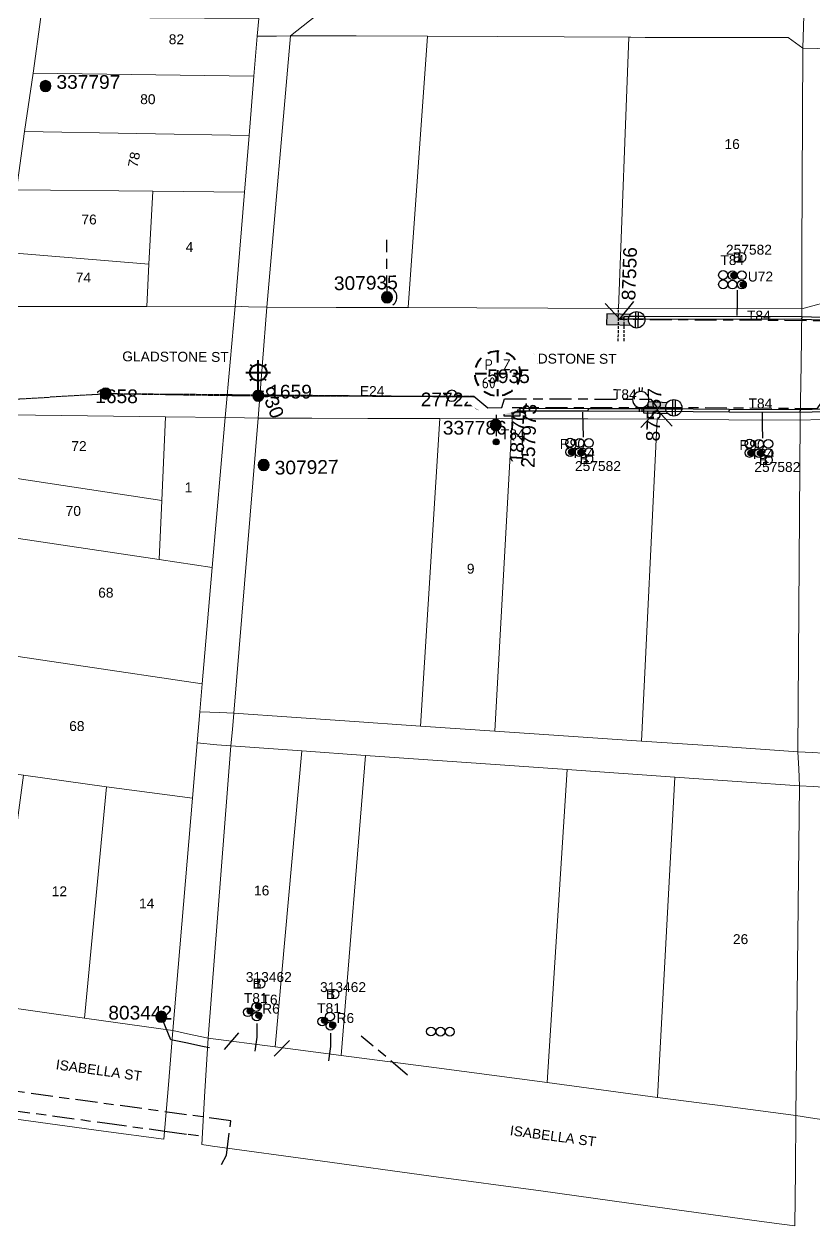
# Model space of a CAD drawing. Header units: metres. Extents: x 315403 to 316343, y 6257875 to 6258324.
# Drawn here: x 315650.6 to 315794.6, y 6257893 to 6258112.1 of the extents above; entities that cross this region are included whole.
import ezdxf
from ezdxf.enums import TextEntityAlignment as Align

# ---------------------------------------------------------------- set-up
doc = ezdxf.new("R2010")
doc.units = ezdxf.units.M
for name, pattern in [('Cable Exist OH', [1, 1, 0]), ('Cable Exist UG', [8.2, 4, -1.2, 1.8, -1.2]), ('Dash', [5, 3, -2]), ('DASHED', [0.75, 0.5, -0.25])]:
    doc.linetypes.add(name, pattern=pattern)
doc.layers.get('0').update_dxf_attribs({"color": 6})
for name, color, linetype, lineweight in [('Cadastre Buildings_SP_EXT', 9, 'Continuous', 5), ('Cadastre Land Parcels_SP_EXT', 9, 'Continuous', 5), ('Cadastre Roads_SP_EXT', 9, 'Continuous', 5)]:
    doc.layers.add(name, color=color, linetype=linetype, lineweight=lineweight)
for name, color, linetype in [('Duct_SP_EXT', 7, 'Continuous'), ('Equip_LV_EXT', 7, 'Continuous'), ('Equip_SL_EXT', 7, 'Continuous'), ('Equip_SP_LV_EXT', 7, 'Continuous'), ('Equip_SP_SL_EXT', 7, 'Continuous'), ('Mains_HV_EXT', 7, 'Continuous'), ('Mains_LV_EXT', 7, 'Continuous'), ('Mains_LV_SL_EXT', 7, 'Continuous'), ('Mains_SL_EXT', 7, 'Continuous'), ('SupportsOH_SP_TR_HV_LV_SL_EXT', 7, 'Continuous'), ('SupportsUG_SP_LV_EXT', 7, 'Continuous'), ('SupportsUG_SP_LV_SL_EXT', 7, 'Continuous'), ('Trench_SP_EXT', 7, 'Continuous')]:
    doc.layers.add(name, color=color, linetype=linetype)
doc.layers.add('UNKNOWN_FEATURES', color=1, linetype='DASHED', plot=False)
doc.styles.add('COLUMN_LABEL', font='arial.ttf')
doc.styles.add('iecARIAL', font='arial.ttf', dxfattribs={"height": 2})
doc.styles.add('IESYMBOL1', font='isocp.shx')
doc.styles.add('POLE_LABEL', font='arial.ttf')
doc.styles.add('SLCP_LABEL', font='arial.ttf', dxfattribs={"height": 3.5})
doc.styles.get("Standard").update_dxf_attribs({"font": 'arial.ttf'})

# ---------------------------------------------------------------- blocks, each defined once
blk = doc.blocks.new('COLUMN_EXT')
blk.add_hatch(color=256).paths.add_polyline_path([(-1.49, 1.48), (-1.49, -1.49), (1.48, -1.49), (1.48, 1.48)])
blk.add_lwpolyline([(-1.49, -1.49), (1.48, -1.49), (1.48, 1.48), (-1.49, 1.48)], close=True)
for tag, height, style, flags, p in [('ASSET_NUM', 2.5, 'COLUMN_LABEL', 8, (2, 2)), ('STRUCTURE_PLANT_NUMBER', 0.2, 'POLE_LABEL', 9, (1.81, 0.03)), ('STREET_CODE', 0.2, 'COLUMN_LABEL', 9, (1.81, -0.2))]:
    blk.add_attdef(tag, text='', height=height, dxfattribs=dict(style=style, flags=flags)).set_placement(p, align=Align.MIDDLE_LEFT)
at = {"flags": 1}
blk.add_attdef('Z', (1.81, -2.35), '', height=0.2, dxfattribs=at)
at = {"flags": 9}
for tag, p in [('COLUMN_TYPE', (1.81, -0.4)), ('OWNED_BY', (1.81, -0.6)), ('STATE', (1.81, -0.8)), ('USAGE', (1.81, -1)), ('STREETNAME', (1.81, -1.6)), ('SUBURB', (1.81, -1.8)), ('LEGEND', (1.81, -1.2)), ('LOCATION', (1.81, -1.4)), ('NOTES', (1.81, -2))]:
    blk.add_attdef(tag, text='', height=0.2, dxfattribs=at).set_placement(p, align=Align.MIDDLE_LEFT)
blk = doc.blocks.new('PILLAR_EXT')
blk.add_hatch(color=256).paths.add_polyline_path([(-2.475, 0.99), (-2.475, -0.99), (2.475, -0.99), (2.475, 0.99)])
blk.add_lwpolyline([(-2.475, -0.99), (2.475, -0.99), (2.475, 0.99), (-2.475, 0.99)], close=True)
at = {"style": 'iecARIAL', "flags": 8}
blk.add_attdef('ASSET_NUM', (1.5, 3.5), '', height=2.5, dxfattribs=at)
for tag, p, flags in [('OWNED_BY', (0, -0.2), 9), ('STATE', (0, -0.4), 9), ('SUPPORT_TYPE', (0, -0.6), 9), ('STREETNAME', (0, -1.8), 9), ('SUBURB', (0, -2), 1), ('USAGE', (0, -0.8), 9), ('LEGEND', (0, -1), 9), ('LOCATION', (0, -1.2), 9), ('NOTES', (0, -1.4), 9), ('PARENT', (0, -1.6), 9)]:
    blk.add_attdef(tag, p, '', height=0.2, dxfattribs=dict(flags=flags))
blk = doc.blocks.new('DUCT_EXT')
blk.add_circle((0, 0.8), 0.8)
at = {"flags": 1}
blk.add_attdef('Z', (0, 0), '', height=0.2, dxfattribs=at)
at = {"flags": 9}
for tag, p in [('DUCT_CODE', (0, 0)), ('XSECT_TYPE', (0, -0.2)), ('STATE', (0, -0.6)), ('FB_REFERENCE', (0, -0.4)), ('NOTES', (0, -0.8))]:
    blk.add_attdef(tag, text='', height=0.2, dxfattribs=at).set_placement(p, align=Align.MIDDLE_LEFT)
blk = doc.blocks.new('LV_OH_LINKS_OPEN_EXT')
for p, q in [((-0.17, 4.97), (-0.17, 5.46)), ((0.17, 4.97), (0.17, 5.46)), ((-0.17, 3), (-0.17, 2.5)), ((0.17, 3), (0.17, 2.5))]:
    blk.add_line(p, q)
blk.add_lwpolyline([(0, 2.99, 1), (0, 4.98, 1)], format="xyb", close=True)
at = {"flags": 9}
for tag, p in [('ACTUAL_STATUS', (0, 0)), ('CONSTRUCTED_VOLTAGE', (0, -0.2)), ('OPERATING_VOLTAGE', (0, -0.6)), ('ORIENTATION', (0, -0.8)), ('OWNED_BY', (0, -1)), ('STATE', (0, -1.2)), ('SWITCH_TYPE', (0, -1.4)), ('NO_PHASES', (0, -0.4)), ('USAGE', (0, -1.6)), ('LEGEND', (0, -1.8)), ('NOTES', (0, -2))]:
    blk.add_attdef(tag, text='', height=0.2, dxfattribs=at).set_placement(p, align=Align.MIDDLE_LEFT)
at = {"flags": 1}
blk.add_attdef('Z', (0, 0), '', height=0.2, dxfattribs=at)
blk = doc.blocks.new('SL_LANTERN_EXT')
at = {"lineweight": 40}
for p, q in [((-1.46, 5.68), (-1.06, 5.28)), ((0, 1.97), (0, 6.47)), ((1.46, 5.68), (1.06, 5.28)), ((-2.25, 4.22), (2.25, 4.22)), ((-1.46, 2.76), (-1.06, 3.16)), ((0, 0), (0, 2.72)), ((1.46, 2.76), (1.06, 3.16))]:
    blk.add_line(p, q, dxfattribs=at)
blk.add_circle((0, 4.22), 1.5, dxfattribs=at)
at = {"style": 'iecARIAL', "flags": 8}
blk.add_attdef('ASSET_NUM', (1.5, 1.5), '', height=2.5, dxfattribs=at)
for tag, p, height, flags in [('OPERATING_VOLTAGE', (0.98, -1.65), 0.2, 9), ('ORIENTATION', (0.98, -1.85), 0.2, 9), ('OWNED_BY', (0.98, -2.05), 0.2, 9), ('STATE', (0.98, -2.25), 0.2, 9), ('CONSTRUCTED_VOLTAGE', (0.98, -0.65), 0.2, 9), ('CONTROL_TYPE', (0.98, -0.85), 0.2, 9), ('LANTERN_PURPOSE', (0.98, -1.05), 0.2, 9), ('LANTERN_TYPE', (0.98, -1.25), 0.2, 9), ('NO_PHASES', (0.98, -1.45), 0.2, 9), ('LNUMBER', (2.18, -3.25), 2.5, 8), ('USAGE', (0.98, -2.45), 0.2, 9), ('CEXIST', (0.98, -2.65), 0.2, 9), ('CNEW', (0.98, -2.85), 0.2, 9), ('CNUMBER', (0.98, -3.05), 0.2, 9), ('CREMOVE', (0.98, -3.25), 0.2, 9), ('CREPLACE', (0.98, -3.45), 0.2, 9), ('LKINGHEIGHT', (0.98, -3.65), 0.2, 9), ('LBRACKET', (0.98, -3.85), 0.2, 9), ('LBRACKETVOCAB', (0.98, -4.05), 0.2, 9), ('LCATEGORY', (0.98, -4.25), 0.2, 9), ('LCHARGE1', (0.98, -4.45), 0.2, 9), ('LCHARGE1PERCENT', (0.98, -4.65), 0.2, 9), ('LCHARGE2', (0.98, -4.85), 0.2, 9), ('LCHARGE2PERCENT', (0.98, -5.05), 0.2, 9), ('LCHARGE3', (0.98, -5.25), 0.2, 9), ('LCHARGE3PERCENT', (0.98, -5.45), 0.2, 9), ('LEXIST', (0.98, -5.65), 0.2, 9), ('LLAMP', (0.98, -5.85), 0.2, 9), ('LLAMPVOCAB', (0.98, -6.05), 0.2, 9), ('LMAST', (0.98, -6.25), 0.2, 9), ('LMASTVOCAB', (0.98, -6.45), 0.2, 9), ('LNEW', (0.98, -6.65), 0.2, 9), ('LANTNUMBER', (0.98, -6.85), 0.2, 9), ('LOUTREACH', (0.98, -7.25), 0.2, 9), ('LOUTREACHVOCAB', (0.98, -7.45), 0.2, 9), ('LRATECODE', (0.98, -7.65), 0.2, 9), ('LREMOVE', (0.98, -7.85), 0.2, 9), ('LREPLACE', (0.98, -8.05), 0.2, 9), ('LTYPE', (0.98, -8.25), 0.2, 9), ('LTYPEVOCAB', (0.98, -8.45), 0.2, 9), ('LEGEND', (0.98, -8.65), 0.2, 9), ('LOCATION', (0.98, -8.85), 0.2, 9), ('STREETNAME', (0.98, -9.25), 0.2, 9), ('SUBURB', (0.98, -9.45), 0.2, 1), ('NOTES', (0.98, -9.05), 0.2, 9)]:
    blk.add_attdef(tag, p, '', height=height, dxfattribs=dict(flags=flags))
blk = doc.blocks.new('POLE_EXT')
blk.add_hatch(color=256).paths.add_polyline_path([(-1, 0, 1), (1, 0, 1)])
blk.add_lwpolyline([(-1, 0, 1), (1, 0, 1)], format="xyb", close=True)
for tag, height, flags, p in [('pNumber', 2.5, 8, (-17.84, 2.07)), ('OWNED_BY', 0.2, 9, (1.35, -0.4)), ('SPECIAL_USE', 0.2, 9, (1.35, -0.8)), ('STATE', 0.2, 9, (1.35, -1)), ('cLV', 0.2, 9, (1.35, -1.4)), ('hDepth', 0.2, 9, (1.35, -1.6)), ('hDia', 0.2, 9, (1.35, -1.8)), ('cHV', 0.2, 9, (1.35, -2)), ('PARENT', 0.2, 9, (1.35, -0.6)), ('USAGE', 0.2, 9, (1.35, -1.2)), ('LBRACKET', 0.2, 9, (1.35, -2.2)), ('cLinedev', 0.2, 9, (1.35, -3.4)), ('pExisting', 0.2, 9, (1.35, -3.8)), ('pFooting', 0.2, 9, (1.35, -4.4)), ('LExisting', 0.2, 9, (1.35, -2.4)), ('LANTNUMBER', 0.2, 9, (1.35, -2.6)), ('LOther', 0.2, 9, (1.35, -2.8)), ('LRemove', 0.2, 9, (1.35, -3)), ('LEGEND', 0.2, 9, (1.35, -3.2)), ('LOCATION', 0.2, 9, (1.35, -3.6)), ('PFNUMBER', 0.2, 9, (1.35, -4)), ('NEWPFNUMBER', 0.2, 9, (1.35, -4.2)), ('pNew', 0.2, 9, (1.35, -4.6)), ('pRelocate', 0.2, 9, (1.35, -5)), ('pRemove', 0.2, 9, (1.35, -5.2)), ('pReplace', 0.2, 9, (1.35, -5.4)), ('pStay', 0.2, 9, (1.35, -5.6)), ('pType', 0.2, 9, (1.35, -5.8)), ('cspan', 0.2, 9, (1.35, -6)), ('STREETNAME', 0.2, 9, (1.35, -6.2)), ('SUBURB', 0.2, 9, (1.35, -6.4)), ('NOTES', 0.2, 9, (1.35, -6.6)), ('OPERATED_BY', 0.2, 9, (1.36, -7.01)), ('MAINTAINED_BY', 0.2, 9, (1.36, -6.81))]:
    blk.add_attdef(tag, text='', height=height, dxfattribs=dict(flags=flags)).set_placement(p, align=Align.MIDDLE_LEFT)
at = {"style": 'POLE_LABEL'}
for tag, height, flags, p in [('ASSET_NUM', 2.5, 8, (2, 2)), ('STRUCTURE_PLANT_NUMBER', 0.2, 9, (1.35, 0.03)), ('STREET_CODE', 0.2, 9, (1.35, -0.2))]:
    blk.add_attdef(tag, text='', height=height, dxfattribs=dict(at, flags=flags)).set_placement(p, align=Align.MIDDLE_LEFT)
at = {"flags": 1}
blk.add_attdef('Z', (1.35, -7.33), '', height=0.2, dxfattribs=at)
blk = doc.blocks.new('LV_UG_LINKS_OPEN_EXT')
for p, q in [((-0.25, 1.47), (-0.25, 2.22)), ((0.25, 1.47), (0.25, 2.22)), ((-0.25, -1.47), (-0.25, -2.22)), ((0.25, -1.47), (0.25, -2.22))]:
    blk.add_line(p, q)
at = {"flags": 9}
for tag, p in [('ACTUAL_STATUS', (0, 0)), ('CONSTRUCTED_VOLTAGE', (0, -0.2)), ('OPERATING_VOLTAGE', (0, -0.6)), ('ORIENTATION', (0, -0.8)), ('STATE', (0, -1)), ('SWITCH_TYPE', (0, -1.2)), ('NO_PHASES', (0, -0.4)), ('USAGE', (0, -1.4)), ('NOTES', (0, -1.6))]:
    blk.add_attdef(tag, text='', height=0.2, dxfattribs=at).set_placement(p, align=Align.MIDDLE_LEFT)
at = {"flags": 1}
blk.add_attdef('Z', (0, 0), '', height=0.2, dxfattribs=at)
blk.add_wipeout([(-0.25, 1.47), (-0.43, 1.43), (-0.61, 1.36), (-0.77, 1.28), (-0.93, 1.17), (-1.07, 1.05), (-1.19, 0.9), (-1.29, 0.75), (-1.38, 0.58), (-1.44, 0.4), (-1.48, 0.22), (-1.49, 0.03), (-1.49, -0.16), (-1.45, -0.34), (-1.4, -0.52), (-1.32, -0.69), (-1.23, -0.85), (-1.11, -1), (-0.98, -1.13), (-0.83, -1.24), (-0.66, -1.34), (-0.49, -1.41), (-0.31, -1.46), (-0.13, -1.49), (0.06, -1.49), (0.25, -1.47), (0.43, -1.43), (0.61, -1.36), (0.77, -1.28), (0.93, -1.17), (1.07, -1.05), (1.19, -0.9), (1.29, -0.75), (1.38, -0.58), (1.44, -0.4), (1.48, -0.22), (1.49, -0.03), (1.49, 0.16), (1.45, 0.34), (1.4, 0.52), (1.32, 0.69), (1.23, 0.85), (1.11, 1), (0.98, 1.13), (0.83, 1.24), (0.66, 1.34), (0.49, 1.41), (0.31, 1.46), (0.13, 1.49), (-0.06, 1.49)])
blk.add_lwpolyline([(0, -1.49, 1), (0, 1.49, 1)], format="xyb", close=True)
blk = doc.blocks.new('LV_UG_LINKS_CLOSED_EXT')
blk.add_wipeout([(-1.06, 1.06), (-1.18, 0.92), (-1.29, 0.76), (-1.37, 0.59), (-1.43, 0.42), (-1.48, 0.23), (-1.49, 0.05), (-1.49, -0.14), (-1.46, -0.33), (-1.41, -0.51), (-1.33, -0.68), (-1.24, -0.84), (-1.12, -0.99), (-0.99, -1.12), (-0.84, -1.24), (-0.68, -1.33), (-0.51, -1.41), (-0.33, -1.46), (-0.14, -1.49), (0.05, -1.49), (0.23, -1.48), (0.42, -1.43), (0.59, -1.37), (0.76, -1.29), (0.92, -1.18), (1.06, -1.06), (1.18, -0.92), (1.29, -0.76), (1.37, -0.59), (1.43, -0.42), (1.48, -0.23), (1.49, -0.05), (1.49, 0.14), (1.46, 0.33), (1.41, 0.51), (1.33, 0.68), (1.24, 0.84), (1.12, 0.99), (0.99, 1.12), (0.84, 1.24), (0.68, 1.33), (0.51, 1.41), (0.33, 1.46), (0.14, 1.49), (-0.05, 1.49), (-0.23, 1.48), (-0.42, 1.43), (-0.59, 1.37), (-0.76, 1.29), (-0.92, 1.18)])
for p, q in [((-0.25, -1.48), (-0.25, 1.48)), ((0.25, -1.48), (0.25, 1.48))]:
    blk.add_line(p, q)
blk.add_circle((0, 0), 1.5)
at = {"flags": 9}
for tag, p in [('ACTUAL_STATUS', (0, 0)), ('CONSTRUCTED_VOLTAGE', (0, -0.2)), ('OPERATING_VOLTAGE', (0, -0.6)), ('ORIENTATION', (0, -0.8)), ('STATE', (0, -1)), ('SWITCH_TYPE', (0, -1.2)), ('NO_PHASES', (0, -0.4)), ('USAGE', (0, -1.4)), ('NOTES', (0, -1.6))]:
    blk.add_attdef(tag, text='', height=0.2, dxfattribs=at).set_placement(p, align=Align.MIDDLE_LEFT)
at = {"flags": 1}
blk.add_attdef('Z', (0, 0), '', height=0.2, dxfattribs=at)
blk = doc.blocks.new('CABLE_LARGE_EXT')
h = blk.add_hatch(color=256)
edge = h.paths.add_edge_path()
edge.add_arc((0, 0.55), 0.55, 0, 360)
blk.add_circle((0, 0.55), 0.55)
at = {"flags": 1}
blk.add_attdef('Z', (0, 0), '', height=0.2, dxfattribs=at)
at = {"flags": 9}
for tag, p in [('COND_CODE', (0, 0)), ('STATE', (0, -0.4)), ('XSECT_SIZE', (0, -0.6)), ('FB_REFERENCE', (0, -0.2)), ('NOTES', (0, -0.8))]:
    blk.add_attdef(tag, text='', height=0.2, dxfattribs=at).set_placement(p, align=Align.MIDDLE_LEFT)
blk = doc.blocks.new('SLCP_ZELL_EXT')
blk.add_wipeout([(-0.24, 7.5), (-0.71, 7.47), (-1.17, 7.41), (-1.64, 7.32), (-2.09, 7.21), (-2.54, 7.06), (-2.98, 6.89), (-3.41, 6.69), (-3.82, 6.46), (-4.22, 6.21), (-4.6, 5.93), (-4.96, 5.63), (-5.31, 5.31), (-5.63, 4.96), (-5.93, 4.6), (-6.21, 4.22), (-6.46, 3.82), (-6.69, 3.41), (-6.89, 2.98), (-7.06, 2.54), (-7.21, 2.09), (-7.32, 1.64), (-7.41, 1.17), (-7.47, 0.71), (-7.5, 0.24), (-7.5, -0.24), (-7.47, -0.71), (-7.41, -1.17), (-7.32, -1.64), (-7.21, -2.09), (-7.06, -2.54), (-6.89, -2.98), (-6.69, -3.41), (-6.46, -3.82), (-6.21, -4.22), (-5.93, -4.6), (-5.63, -4.96), (-5.31, -5.31), (-4.96, -5.63), (-4.6, -5.93), (-4.22, -6.21), (-3.82, -6.46), (-3.41, -6.69), (-2.98, -6.89), (-2.54, -7.06), (-2.09, -7.21), (-1.64, -7.32), (-1.17, -7.41), (-0.71, -7.47), (-0.24, -7.5), (0.24, -7.5), (0.71, -7.47), (1.17, -7.41), (1.64, -7.32), (2.09, -7.21), (2.54, -7.06), (2.98, -6.89), (3.41, -6.69), (3.82, -6.46), (4.22, -6.21), (4.6, -5.93), (4.96, -5.63), (5.31, -5.31), (5.63, -4.96), (5.93, -4.6), (6.21, -4.22), (6.46, -3.82), (6.69, -3.41), (6.89, -2.98), (7.06, -2.54), (7.21, -2.09), (7.32, -1.64), (7.41, -1.17), (7.47, -0.71), (7.5, -0.24), (7.5, 0.24), (7.47, 0.71), (7.41, 1.17), (7.32, 1.64), (7.21, 2.09), (7.06, 2.54), (6.89, 2.98), (6.69, 3.41), (6.46, 3.82), (6.21, 4.22), (5.93, 4.6), (5.63, 4.96), (5.31, 5.31), (4.96, 5.63), (4.6, 5.93), (4.22, 6.21), (3.82, 6.46), (3.41, 6.69), (2.98, 6.89), (2.54, 7.06), (2.09, 7.21), (1.64, 7.32), (1.17, 7.41), (0.71, 7.47), (0.24, 7.5)])
at = {"linetype": 'Dash', "lineweight": 40, "ltscale": 0.7}
for p, q in [((0, 4.11), (0, -4.11)), ((-4.11, 0), (4.11, 0))]:
    blk.add_line(p, q, dxfattribs=at)
blk.add_circle((0, 0), 4.11, dxfattribs=at)
at = {"lineweight": 40, "style": 'IESYMBOL1'}
for s, p in [('P', (-1.6, 0)), ('Z', (1.7, 0)), ('60', (-1.61, -3.31))]:
    blk.add_text(s, height=2, dxfattribs=at).set_placement(p, align=Align.BOTTOM_CENTER)
at = {"style": 'SLCP_LABEL'}
for tag, height, flags, p in [('ASSET_NUM', 2.5, 8, (2, 2)), ('STREET_CODE', 0.2, 9, (0, -0.2))]:
    blk.add_attdef(tag, text='', height=height, dxfattribs=dict(at, flags=flags)).set_placement(p, align=Align.MIDDLE_LEFT)
at = {"flags": 1}
blk.add_attdef('Z', (0, 0), '', height=0.2, dxfattribs=at)
at = {"flags": 9}
for tag, p in [('CONSTRUCTED_VOLTAGE', (0, -0.4)), ('CONTROL_TYPE', (0, -0.6)), ('OPERATING_VOLTAGE', (0, -1)), ('ORIENTATION', (0, -1.2)), ('OWNED_BY', (0, -1.4)), ('STATE', (0, -2)), ('NO_PHASES', (0, -0.8)), ('USAGE', (0, -1.6)), ('LOCATION', (0, -1.8)), ('NOTES', (0, -2.2))]:
    blk.add_attdef(tag, text='', height=0.2, dxfattribs=at).set_placement(p, align=Align.MIDDLE_LEFT)

msp = doc.modelspace()

# ---------------------------------------------------------------- linework, layer by layer
at = {"layer": 'Cadastre Buildings_SP_EXT', "linetype": 'Continuous'}
for points in [[(315694.85, 6258060.5), (315707.48, 6258060.48), (315719.31, 6258060.43), (315720.6, 6258060.43), (315724.17, 6258109.91), (315711.13, 6258109.97), (315699.14, 6258109.97), (315694.85, 6258060.5)], [(315760.84, 6258109.75), (315749.04, 6258109.8), (315736.94, 6258109.86), (315724.17, 6258109.91), (315720.6, 6258060.43), (315733.14, 6258060.4), (315746.11, 6258060.36), (315758.67, 6258060.3), (315758.97, 6258060.3), (315760.84, 6258109.75)], [(315726.39, 6258040.22), (315713.29, 6258040.25), (315703.08, 6258040.26), (315693.29, 6258040.28), (315688.83, 6257986.48), (315699.34, 6257985.77), (315709.06, 6257985.09), (315722.88, 6257984.13), (315726.39, 6258040.22)], [(315766.03, 6258040.08), (315753.41, 6258040.13), (315739.59, 6258040.17), (315736.43, 6257983.19), (315749.84, 6257982.28), (315763.17, 6257981.41), (315766.03, 6258040.08)], [(315792.12, 6258039.9), (315779.12, 6258039.96), (315766.03, 6258040.08), (315763.17, 6257981.41), (315777.17, 6257980.47), (315791.7, 6257979.47), (315792.12, 6258039.9)], [(315712.84, 6257978.8), (315701.22, 6257979.6), (315696.36, 6257925.66), (315708.4, 6257924.1), (315712.84, 6257978.8)], [(315749.6, 6257976.22), (315729.49, 6257977.63), (315712.84, 6257978.8), (315708.4, 6257924.1), (315725.77, 6257921.85), (315745.94, 6257919.13), (315749.6, 6257976.22)], [(315769.25, 6257974.81), (315749.6, 6257976.22), (315745.94, 6257919.13), (315766.08, 6257916.44), (315769.25, 6257974.81)]]:
    msp.add_lwpolyline(points, close=True, dxfattribs=at)
at = {"layer": 'Cadastre Land Parcels_SP_EXT', "linetype": 'Continuous'}
for points in [[(315693.36, 6258113.15), (315653.64, 6258113.41), (315652.23, 6258103.17), (315692.49, 6258102.65), (315693.09, 6258109.94), (315693.36, 6258113.15)], [(315792.61, 6258107.72), (315789.92, 6258109.67), (315763.85, 6258109.71), (315761.23, 6258109.75), (315760.84, 6258109.75), (315758.97, 6258060.3), (315792.43, 6258060.21), (315792.4, 6258066.61), (315792.43, 6258070.51), (315792.61, 6258107.72)], [(315692.49, 6258102.65), (315652.23, 6258103.17), (315650.65, 6258092.53), (315691.61, 6258091.82), (315692.49, 6258102.65)], [(315649.18, 6258081.9), (315674.04, 6258081.67), (315690.76, 6258081.51), (315691.61, 6258091.82), (315650.65, 6258092.53), (315649.18, 6258081.9)], [(315674.04, 6258081.67), (315649.18, 6258081.9), (315647.56, 6258070.47), (315673.35, 6258068.36), (315674.04, 6258081.67)], [(315690.76, 6258081.51), (315674.04, 6258081.67), (315673.35, 6258068.36), (315672.95, 6258060.66), (315689.08, 6258060.68), (315690.76, 6258081.51)], [(315672.95, 6258060.66), (315673.35, 6258068.36), (315647.56, 6258070.47), (315646.17, 6258060.64), (315672.95, 6258060.66)], [(315676.35, 6258040.53), (315643.12, 6258040.97), (315641.63, 6258030.43), (315675.67, 6258025.25), (315676.35, 6258040.53)], [(315687.24, 6258040.43), (315676.35, 6258040.53), (315675.67, 6258025.25), (315675.21, 6258014.51), (315684.9, 6258013.08), (315687.24, 6258040.43)], [(315739.59, 6258040.17), (315726.39, 6258040.22), (315722.88, 6257984.13), (315736.43, 6257983.19), (315739.59, 6258040.17)], [(315675.67, 6258025.25), (315641.63, 6258030.43), (315640.12, 6258019.71), (315675.21, 6258014.51), (315675.67, 6258025.25)], [(315684.9, 6258013.08), (315675.21, 6258014.51), (315640.12, 6258019.71), (315637.14, 6257998.64), (315683.08, 6257991.84), (315684.9, 6258013.08)], [(315682.15, 6257981.06), (315682.65, 6257986.75), (315683.08, 6257991.84), (315637.14, 6257998.64), (315636.18, 6257991.88), (315635.28, 6257985.47), (315634.14, 6257977.47), (315650.48, 6257975.19), (315665.6, 6257973.09), (315681.28, 6257970.99), (315682.15, 6257981.06)], [(315701.22, 6257979.6), (315688.31, 6257980.53), (315684.14, 6257927.24), (315696.36, 6257925.66), (315701.22, 6257979.6)], [(315665.6, 6257973.09), (315650.48, 6257975.19), (315644.82, 6257933.28), (315661.58, 6257930.91), (315665.6, 6257973.09)], [(315791.98, 6257973.25), (315781.45, 6257973.95), (315769.25, 6257974.81), (315766.08, 6257916.44), (315778.94, 6257914.75), (315791.34, 6257913.12), (315791.98, 6257973.25)], [(315681.28, 6257970.99), (315665.6, 6257973.09), (315661.58, 6257930.91), (315677.71, 6257928.61), (315681.28, 6257970.99)]]:
    msp.add_lwpolyline(points, close=True, dxfattribs=at)
at = {"layer": 'Cadastre Roads_SP_EXT', "linetype": 'Continuous'}
for points in [[(315655.05, 6258123.63), (315658.05, 6258144.91), (315661.03, 6258165.86), (315653.11, 6258165.65), (315641.97, 6258165.36), (315636.01, 6258122.33), (315633.28, 6258102.67), (315630.57, 6258083.32), (315628.72, 6258069.77), (315627.19, 6258066.14), (315638.18, 6258062.96), (315646.17, 6258060.64), (315647.56, 6258070.47), (315649.18, 6258081.9), (315650.65, 6258092.53), (315652.23, 6258103.17), (315653.64, 6258113.41), (315655.05, 6258123.63)], [(315759.46, 6258115.81), (315748.46, 6258115.9), (315733.85, 6258115.99), (315718.51, 6258116.06), (315706.94, 6258116.1), (315702.64, 6258112.72), (315699.14, 6258109.97), (315711.13, 6258109.97), (315724.17, 6258109.91), (315736.94, 6258109.86), (315749.04, 6258109.8), (315760.84, 6258109.75), (315761.23, 6258109.75), (315763.85, 6258109.71), (315789.92, 6258109.67), (315792.61, 6258107.72), (315792.72, 6258111.71), (315792.84, 6258115.71), (315770.74, 6258115.79), (315759.46, 6258115.81)], [(315699.14, 6258109.97), (315696.63, 6258109.96), (315693.09, 6258109.94), (315692.49, 6258102.65), (315691.61, 6258091.82), (315690.76, 6258081.51), (315689.08, 6258060.68), (315691.48, 6258060.61), (315694.85, 6258060.5), (315699.14, 6258109.97)], [(315798.85, 6258107.61), (315795.2, 6258107.68), (315792.61, 6258107.72), (315792.43, 6258070.51), (315792.4, 6258066.61), (315792.43, 6258060.21), (315795.08, 6258060.93), (315798.74, 6258061.93), (315798.83, 6258102.14), (315798.85, 6258107.61)], [(315672.95, 6258060.66), (315646.17, 6258060.64), (315644.64, 6258050.74), (315643.12, 6258040.97), (315676.35, 6258040.53), (315687.24, 6258040.43), (315688.16, 6258050.52), (315689.08, 6258060.68), (315672.95, 6258060.66)], [(315720.6, 6258060.43), (315719.31, 6258060.43), (315707.48, 6258060.48), (315694.85, 6258060.5), (315694.07, 6258050.41), (315693.29, 6258040.28), (315703.08, 6258040.26), (315713.29, 6258040.25), (315726.39, 6258040.22), (315739.59, 6258040.17), (315753.41, 6258040.13), (315766.03, 6258040.08), (315779.12, 6258039.96), (315792.12, 6258039.9), (315792.28, 6258050.05), (315792.43, 6258060.21), (315758.97, 6258060.3), (315758.67, 6258060.3), (315746.11, 6258060.36), (315733.14, 6258060.4), (315720.6, 6258060.43)], [(315693.29, 6258040.28), (315690.78, 6258040.34), (315687.24, 6258040.43), (315684.9, 6258013.08), (315683.08, 6257991.84), (315682.65, 6257986.75), (315686.26, 6257986.59), (315688.83, 6257986.48), (315693.29, 6258040.28)], [(315798.37, 6258006.22), (315798.62, 6258040.12), (315795.92, 6258040.03), (315792.12, 6258039.9), (315791.7, 6257979.47), (315794.36, 6257979.3), (315798.1, 6257979.06), (315798.17, 6257986.5), (315798.28, 6257996.5), (315798.37, 6258006.22)], [(315722.88, 6257984.13), (315709.06, 6257985.09), (315699.34, 6257985.77), (315688.83, 6257986.48), (315688.57, 6257983.51), (315688.31, 6257980.53), (315701.22, 6257979.6), (315712.84, 6257978.8), (315729.49, 6257977.63), (315749.6, 6257976.22), (315769.25, 6257974.81), (315781.45, 6257973.95), (315791.98, 6257973.25), (315791.84, 6257976.36), (315791.7, 6257979.47), (315777.17, 6257980.47), (315763.17, 6257981.41), (315749.84, 6257982.28), (315736.43, 6257983.19), (315722.88, 6257984.13)], [(315688.31, 6257980.53), (315685.75, 6257980.75), (315682.15, 6257981.06), (315681.28, 6257970.99), (315677.71, 6257928.61), (315680.4, 6257928.04), (315684.14, 6257927.24), (315688.31, 6257980.53)], [(315798.04, 6257972.91), (315794.5, 6257973.11), (315791.98, 6257973.25), (315791.34, 6257913.12), (315793.96, 6257912.72), (315797.61, 6257912.17), (315797.85, 6257945.39), (315797.94, 6257962.18), (315798.04, 6257972.91)], [(315628.16, 6257935.65), (315631.12, 6257914.93), (315645.13, 6257913.02), (315665.08, 6257910.29), (315676.06, 6257908.81), (315676.89, 6257918.73), (315677.71, 6257928.61), (315661.58, 6257930.91), (315644.82, 6257933.28), (315628.16, 6257935.65)], [(315682.98, 6257907.86), (315684.94, 6257907.57), (315704.59, 6257904.88), (315724.83, 6257902.08), (315744.79, 6257899.38), (315764.33, 6257896.68), (315784.62, 6257893.88), (315788.79, 6257893.31), (315791.11, 6257892.99), (315791.23, 6257903.06), (315791.34, 6257913.12), (315778.94, 6257914.75), (315766.08, 6257916.44), (315745.94, 6257919.13), (315725.77, 6257921.85), (315708.4, 6257924.1), (315696.36, 6257925.66), (315684.14, 6257927.24), (315683.56, 6257917.56), (315682.98, 6257907.86)]]:
    msp.add_lwpolyline(points, close=True, dxfattribs=at)
at = {"layer": 'Duct_SP_EXT'}
for p, q in [((315792.43, 6258058.75), (315792.42, 6258058.51)), ((315792.43, 6258058.75), (315792.42, 6258058.51)), ((315792.42, 6258058.27), (315792.42, 6258058.51)), ((315792.42, 6258058.27), (315792.42, 6258058.51)), ((315800.73, 6258057.99), (315792.42, 6258058.27)), ((315792.42, 6258058.27), (315792.42, 6258058.27)), ((315800.74, 6258058.47), (315792.43, 6258058.75)), ((315792.43, 6258058.75), (315792.43, 6258058.75)), ((315740.61, 6258042.11), (315740.61, 6258041.87)), ((315740.61, 6258042.11), (315753.42, 6258042.07)), ((315740.61, 6258041.63), (315740.61, 6258041.87)), ((315740.61, 6258041.63), (315753.42, 6258041.59)), ((315753.42, 6258042.07), (315753.42, 6258041.83)), ((315753.42, 6258041.59), (315753.42, 6258041.83)), ((315766.03, 6258042.02), (315766.03, 6258041.78)), ((315766.03, 6258041.54), (315766.03, 6258041.78)), ((315766.04, 6258042.02), (315766.04, 6258041.78)), ((315766.04, 6258041.54), (315766.04, 6258041.78)), ((315779.13, 6258041.9), (315792.13, 6258041.84)), ((315779.13, 6258041.9), (315779.13, 6258041.66)), ((315779.13, 6258041.42), (315779.13, 6258041.66)), ((315779.13, 6258041.42), (315792.13, 6258041.36)), ((315792.13, 6258041.84), (315798.64, 6258042.06)), ((315792.13, 6258041.84), (315792.13, 6258041.6)), ((315792.13, 6258041.36), (315792.13, 6258041.6)), ((315792.13, 6258041.36), (315798.65, 6258041.58))]:
    msp.add_line(p, q, dxfattribs=at)
for points in [[(315780.61, 6258063.61), (315780.61, 6258061.24), (315780.58, 6258059.02)], [(315736.7, 6258036.97), (315736.7, 6258039.28), (315736.74, 6258041.74)], [(315752.57, 6258036.81), (315752.52, 6258039.18), (315752.5, 6258041.4)], [(315785.29, 6258036.64), (315785.24, 6258039.01), (315785.22, 6258041.23)], [(315693.02, 6257929.88), (315693.02, 6257927.43), (315692.66, 6257924.84)], [(315706.48, 6257928.17), (315706.48, 6257925.71), (315706.11, 6257923.13)]]:
    msp.add_lwpolyline(points, dxfattribs=at)
at = {"layer": 'Mains_HV_EXT', "linetype": 'Cable Exist UG'}
msp.add_lwpolyline([(315686.57, 6257904.19), (315687.46, 6257905.93), (315688.31, 6257912.17), (315688.31, 6257912.17), (315625.84, 6257920.7), (315610.75, 6257922.66), (315612.99, 6257937.94), (315612.99, 6257937.94), (315618.77, 6257978.48), (315618.77, 6257978.48), (315620.53, 6257990.8), (315580.81, 6257996.5), (315581.41, 6258001.64)], dxfattribs=at)
at = {"layer": 'Mains_LV_EXT', "linetype": 'Continuous'}
msp.add_lwpolyline([(315717.85, 6258060.92, 0.722682), (315716.75, 6258064.17)], format="xyb", dxfattribs=at)
at = {"layer": 'Mains_LV_EXT', "linetype": 'Cable Exist OH'}
msp.add_lwpolyline([(315628.97, 6258042.51), (315665.44, 6258044.77), (315693.29, 6258044.37)], dxfattribs=at)
at = {"layer": 'Mains_LV_EXT', "linetype": 'Continuous'}
msp.add_lwpolyline([(315694.26, 6258031.74), (315694.25, 6258031.49), (315694.2, 6258031.74)], dxfattribs=at)
at = {"layer": 'Mains_SL_EXT', "linetype": 'Cable Exist OH'}
msp.add_lwpolyline([(315628.97, 6258042.51), (315665.44, 6258044.77), (315693.33, 6258044.53)], dxfattribs=at)
at = {"layer": 'Mains_SL_EXT', "linetype": 'Cable Exist UG'}
msp.add_lwpolyline([(315644.53, 6257931.3), (315646.53, 6257931.34), (315646.53, 6257931.34), (315646.05, 6257916.1), (315646.99, 6257915.9), (315647.64, 6257914.19), (315647.64, 6257914.19), (315665.28, 6257911.78), (315676.26, 6257910.29), (315676.26, 6257910.29), (315680.51, 6257909.71), (315682.39, 6257909.47)], dxfattribs=at)
at = {"layer": 'Trench_SP_EXT', "linetype": 'Cable Exist UG'}
for points in [[(315716.77, 6258062.32), (315716.71, 6258072.77)], [(315759.28, 6258058.27), (315755.99, 6258061.84)], [(315759.95, 6258058.6), (315759.28, 6258058.46), (315761.97, 6258061.79)], [(315763.02, 6258038.59), (315766.03, 6258041.78), (315769.02, 6258038.57)], [(315684.4, 6257925.49), (315683.12, 6257925.72), (315683.12, 6257925.72), (315680.05, 6257926.37), (315677.36, 6257926.95), (315675.61, 6257931.11)], [(315687.13, 6257925.14), (315689.79, 6257928.26)], [(315696.17, 6257923.97), (315699.56, 6257927.42)], [(315720.5, 6257920.52), (315712.06, 6257927.61)]]:
    msp.add_lwpolyline(points, dxfattribs=at)
msp.add_lwpolyline([(315740.63, 6258041.87), (315739.6, 6258041.87), (315733.75, 6258041.89), (315733.75, 6258041.89, -0.444551), (315732.57, 6258042.96), (315732.57, 6258042.96), (315732.58, 6258044.17)], format="xyb", dxfattribs=at)
at = {"layer": 'UNKNOWN_FEATURES'}
for points in [[(315758.94, 6258054.3), (315758.97, 6258060.3)], [(315759.95, 6258058.6), (315759.94, 6258054.3)], [(315732.59, 6258046.19), (315732.58, 6258042.85)], [(315739.59, 6258040.17), (315739.61, 6258046.17)], [(315740.61, 6258046.17), (315740.6, 6258041.87)]]:
    msp.add_lwpolyline(points, dxfattribs=at)

# ---------------------------------------------------------------- block references
at = {"layer": 'Duct_SP_EXT'}
for name, p, rotation in [('DUCT_EXT', (315778.84, 6258066.38), 89.99990778577597), ('DUCT_EXT', (315780.57, 6258066.34), 89.99990778577597), ('CABLE_LARGE_EXT', (315780.57, 6258066.34), 89.99990778577597), ('DUCT_EXT', (315782.27, 6258066.34), 89.99990778577597), ('DUCT_EXT', (315778.84, 6258064.68), 89.99990778577597), ('DUCT_EXT', (315780.57, 6258064.64), 89.99990778577597), ('DUCT_EXT', (315782.27, 6258064.64), 89.99990778577597), ('CABLE_LARGE_EXT', (315782.27, 6258064.64), 89.99990778577597), ('CABLE_LARGE_EXT', (315737.22, 6258035.96), 89.99990778577597), ('DUCT_EXT', (315750.95, 6258035.81), 89.99990778577597), ('DUCT_EXT', (315752.68, 6258035.77), 89.99990778577597), ('DUCT_EXT', (315754.38, 6258035.77), 89.99990778577597), ('DUCT_EXT', (315783.67, 6258035.64), 89.99990778577597), ('DUCT_EXT', (315785.4, 6258035.6), 89.99990778577597), ('DUCT_EXT', (315787.1, 6258035.6), 89.99990778577597), ('DUCT_EXT', (315750.95, 6258034.11), 89.99990778577597), ('CABLE_LARGE_EXT', (315750.95, 6258034.11), 89.99990778577597), ('DUCT_EXT', (315752.68, 6258034.07), 89.99990778577597), ('CABLE_LARGE_EXT', (315752.68, 6258034.07), 89.99990778577597), ('DUCT_EXT', (315754.38, 6258034.07), 89.99990778577597), ('DUCT_EXT', (315783.67, 6258033.94), 89.99990778577597), ('CABLE_LARGE_EXT', (315783.67, 6258033.94), 89.99990778577597), ('DUCT_EXT', (315785.4, 6258033.9), 89.99990778577597), ('CABLE_LARGE_EXT', (315785.4, 6258033.9), 89.99990778577597), ('DUCT_EXT', (315787.1, 6258033.9), 89.99990778577597), ('DUCT_EXT', (315692.19, 6257931.99), 92.4026094615296), ('CABLE_LARGE_EXT', (315691.81, 6257931.62), 1.083852377791102), ('DUCT_EXT', (315693.72, 6257932.94), 92.4026094615296), ('CABLE_LARGE_EXT', (315693.34, 6257932.57), 1.083852377791102), ('DUCT_EXT', (315693.79, 6257931.22), 92.4026094615296), ('CABLE_LARGE_EXT', (315693.39, 6257930.83), 1.083852377791102), ('DUCT_EXT', (315705.74, 6257930.3), 92.4026094615296), ('CABLE_LARGE_EXT', (315705.37, 6257929.93), 1.083852377791102), ('DUCT_EXT', (315707.17, 6257931.23), 92.4026094615296), ('DUCT_EXT', (315707.25, 6257929.51), 92.4026094615296), ('CABLE_LARGE_EXT', (315706.87, 6257929.07), 1.083852377791102), ('DUCT_EXT', (315725.58, 6257928.46), 89.99990778577597), ('DUCT_EXT', (315727.31, 6257928.42), 89.99990778577597), ('DUCT_EXT', (315729.01, 6257928.42), 89.99990778577597)]:
    msp.add_blockref(name, p, dxfattribs=dict(at, rotation=rotation))
at = {"layer": 'Equip_SP_LV_EXT', "rotation": 88.80102798307739}
msp.add_blockref('LV_OH_LINKS_OPEN_EXT', (315732.57, 6258044.28), dxfattribs=at)
at = {"layer": 'Equip_SP_SL_EXT'}
ref = msp.add_blockref('SL_LANTERN_EXT', (315693.29, 6258044.37), dxfattribs=at)
ref.add_attrib('ASSET_NUM', '930', dxfattribs={"layer": '0', "height": 2.5, "rotation": 291.2856, "style": 'iecARIAL'}).set_placement((315694.8, 6258045.87), align=Align.MIDDLE_LEFT)
ref = msp.add_blockref('SL_LANTERN_EXT', (315739.56, 6258042.18), dxfattribs=at)
ref.add_attrib('ASSET_NUM', '182705', dxfattribs={"layer": '0', "height": 2.5, "rotation": 86.3086, "style": 'iecARIAL'}).set_placement((315741.06, 6258043.68), align=Align.MIDDLE_RIGHT)
at = {"layer": 'SupportsOH_SP_TR_HV_LV_SL_EXT'}
ref = msp.add_blockref('POLE_EXT', (315654.48, 6258100.83), dxfattribs=at)
ref.add_attrib('ASSET_NUM', '337797', dxfattribs={"layer": '0', "height": 2.5, "style": 'POLE_LABEL'}).set_placement((315656.48, 6258101.58), align=Align.MIDDLE_LEFT)
ref = msp.add_blockref('POLE_EXT', (315716.76, 6258062.31), dxfattribs=at)
ref.add_attrib('ASSET_NUM', '307935', dxfattribs={"layer": '0', "height": 2.5, "rotation": 1, "style": 'POLE_LABEL'}).set_placement((315718.76, 6258063.06), align=Align.BOTTOM_RIGHT)
ref = msp.add_blockref('POLE_EXT', (315665.44, 6258044.77), dxfattribs=at)
ref.add_attrib('ASSET_NUM', '1658', dxfattribs={"layer": '0', "height": 2.5, "rotation": 0.029, "style": 'POLE_LABEL'}).set_placement((315667.44, 6258045.52), align=Align.TOP_CENTER)
ref = msp.add_blockref('POLE_EXT', (315693.29, 6258044.37), dxfattribs=at)
ref.add_attrib('ASSET_NUM', '1659', dxfattribs={"layer": '0', "height": 2.5, "style": 'POLE_LABEL'}).set_placement((315695.29, 6258045.12), align=Align.MIDDLE_LEFT)
ref = msp.add_blockref('POLE_EXT', (315732.57, 6258044.2), dxfattribs=at)
ref.add_attrib('ASSET_NUM', '277226', dxfattribs={"layer": '0', "height": 2.5, "style": 'POLE_LABEL'}).set_placement((315734.57, 6258044.95), align=Align.TOP_RIGHT)
ref = msp.add_blockref('POLE_EXT', (315736.59, 6258039.04), dxfattribs=at)
ref.add_attrib('ASSET_NUM', '337786', dxfattribs={"layer": '0', "height": 2.5, "style": 'POLE_LABEL'}).set_placement((315738.59, 6258039.79), align=Align.TOP_RIGHT)
ref = msp.add_blockref('POLE_EXT', (315694.26, 6258031.74), dxfattribs=at)
ref.add_attrib('ASSET_NUM', '307927', dxfattribs={"layer": '0', "height": 2.5, "rotation": 1, "style": 'POLE_LABEL'}).set_placement((315696.26, 6258032.49), align=Align.TOP_LEFT)
ref = msp.add_blockref('POLE_EXT', (315675.59, 6257931.13), dxfattribs=at)
ref.add_attrib('ASSET_NUM', '803442', dxfattribs={"layer": '0', "height": 2.5, "style": 'POLE_LABEL'}).set_placement((315677.59, 6257931.88), align=Align.MIDDLE_RIGHT)
at = {"layer": 'SupportsUG_SP_LV_EXT'}
ref = msp.add_blockref('PILLAR_EXT', (315759.28, 6258058.27), dxfattribs=dict(at, rotation=178.4700637003147))
ref.add_attrib('ASSET_NUM', '87556', dxfattribs={"layer": '0', "height": 2.5, "rotation": 88.0604, "style": 'iecARIAL'}).set_placement((315760.78, 6258061.77), align=Align.MIDDLE_LEFT)
ref = msp.add_blockref('PILLAR_EXT', (315766.05, 6258042.19), dxfattribs=dict(at, rotation=358.3250260951963))
ref.add_attrib('ASSET_NUM', '87557', dxfattribs={"layer": '0', "height": 2.5, "rotation": 88.0604, "style": 'iecARIAL'}).set_placement((315767.55, 6258045.69), align=Align.BOTTOM_RIGHT)
at = {"layer": 'SupportsUG_SP_LV_SL_EXT'}
ref = msp.add_blockref('COLUMN_EXT', (315739.56, 6258042.18), dxfattribs=dict(at, rotation=359.8397355195905))
ref.add_attrib('ASSET_NUM', '257973', dxfattribs={"layer": '0', "height": 2.5, "rotation": 88.0604, "style": 'COLUMN_LABEL'}).set_placement((315741.56, 6258042.93), align=Align.TOP_RIGHT)

# ---------------------------------------------------------------- texts
at = {"layer": 'Cadastre Land Parcels_SP_EXT'}
for s, p in [('82', (315676.96, 6258108.47)), ('80', (315671.75, 6258097.54)), ('76', (315661.03, 6258075.6)), ('4', (315680.04, 6258070.58)), ('74', (315660.01, 6258065.03)), ('72', (315659.19, 6258034.29)), ('1', (315679.87, 6258026.76)), ('70', (315658.16, 6258022.47)), ('9', (315731.32, 6258011.93)), ('68', (315664.09, 6258007.56)), ('68', (315658.8, 6257983.24)), ('12', (315655.62, 6257953.12)), ('16', (315692.51, 6257953.26)), ('14', (315671.54, 6257950.9)), ('26', (315779.84, 6257944.39))]:
    msp.add_text(s, height=1.8, dxfattribs=at).set_placement(p)
for s, rotation, p in [('16', 359.8935, (315778.3, 6258089.36)), ('78', 79.235, (315671.25, 6258085.89))]:
    msp.add_text(s, height=1.8, rotation=rotation, dxfattribs=at).set_placement(p)
at = {"layer": 'Cadastre Roads_SP_EXT'}
for s, rotation, p in [('GLADSTONE ST', 359.6644, (315668.47, 6258050.65)), ('GLADSTONE ST', 359.7995, (315739.21, 6258050.26)), ('ISABELLA ST', 352.0695, (315656.28, 6257921.58)), ('ISABELLA ST', 352.3392, (315739.09, 6257909.55))]:
    msp.add_text(s, height=1.8, rotation=rotation, dxfattribs=at).set_placement(p)
at = {"layer": 'Duct_SP_EXT'}
for s, p in [('257582', (315778.57, 6258070.09)), ('B', (315779.78, 6258068.72)), ('D', (315780.63, 6258068.72)), ('T84', (315737.52, 6258036.45)), ('R90', (315748.26, 6258034.68)), ('R90', (315781.02, 6258034.48)), ('T84', (315750.32, 6258033.03)), ('B', (315751.87, 6258031.91)), ('D', (315752.72, 6258031.91)), ('T84', (315783.04, 6258032.86)), ('B', (315784.59, 6258031.74)), ('D', (315785.44, 6258031.74)), ('257582', (315751.03, 6258030.65)), ('257582', (315783.75, 6258030.48)), ('313462', (315691.01, 6257937.48)), ('B', (315692.22, 6257936.29)), ('D', (315692.92, 6257936.29)), ('313462', (315704.55, 6257935.64)), ('T81', (315690.66, 6257933.65)), ('T6', (315693.87, 6257933.37)), ('B', (315705.62, 6257934.37)), ('D', (315706.41, 6257934.38)), ('R6', (315693.99, 6257931.71)), ('T81', (315704.02, 6257931.81)), ('R6', (315707.55, 6257930.02))]:
    msp.add_text(s, height=1.8, dxfattribs=at).set_placement(p)
for s, rotation, p in [('T84', 0.0515, (315777.56, 6258068.2)), ('U72', 0.2771, (315782.56, 6258065.19))]:
    msp.add_text(s, height=1.8, rotation=rotation, dxfattribs=at).set_placement(p)
at = {"layer": 'Mains_LV_EXT'}
for s, rotation, p in [('T84', 359.7061, (315782.4, 6258058.08)), ('E24', 359.8789, (315711.81, 6258044.33)), ('T84', 359.6975, (315782.68, 6258042.08))]:
    msp.add_text(s, height=1.8, rotation=rotation, dxfattribs=at).set_placement(p)

# ---------------------------------------------------------------- next in the draw order: block references
at = {"layer": 'Equip_LV_EXT'}
for name, p, rotation in [('LV_UG_LINKS_CLOSED_EXT', (315762.28, 6258058.22), 178.991387661171), ('LV_UG_LINKS_OPEN_EXT', (315763.03, 6258043.66), 178.5926129899078), ('LV_UG_LINKS_CLOSED_EXT', (315769.05, 6258042.17), 179.6566344100187)]:
    msp.add_blockref(name, p, dxfattribs=dict(at, rotation=rotation))
at = {"layer": 'Equip_SL_EXT'}
ref = msp.add_blockref('SLCP_ZELL_EXT', (315736.92, 6258048.43), dxfattribs=at)
ref.add_attrib('ASSET_NUM', '5935', dxfattribs={"layer": '0', "height": 2.5, "style": 'SLCP_LABEL'}).set_placement((315738.92, 6258049.18), align=Align.TOP_CENTER)

# ---------------------------------------------------------------- next in the draw order: linework, layer by layer
at = {"layer": 'Duct_SP_EXT'}
for p, q in [((315792.43, 6258058.75), (315759.95, 6258058.84)), ((315759.95, 6258058.84), (315759.95, 6258058.6)), ((315759.95, 6258058.36), (315759.95, 6258058.6)), ((315792.42, 6258058.27), (315759.95, 6258058.36)), ((315753.42, 6258042.07), (315766.03, 6258042.02)), ((315753.42, 6258041.59), (315766.03, 6258041.54)), ((315766.04, 6258042.02), (315779.13, 6258041.9)), ((315766.04, 6258041.54), (315779.13, 6258041.42))]:
    msp.add_line(p, q, dxfattribs=at)
at = {"layer": 'Mains_LV_EXT', "linetype": 'Cable Exist UG'}
for points in [[(315802.43, 6258062.77), (315801.47, 6258057.98), (315759.28, 6258058.27)], [(315802.44, 6258062.77), (315803.14, 6258053.93), (315809.32, 6258053.84), (315809.22, 6258044.06), (315796.59, 6258044.09), (315795.15, 6258042.01), (315766.05, 6258042.19)], [(315732.57, 6258044.28), (315735.14, 6258042.19), (315737.72, 6258042.2), (315738.2, 6258043.83), (315764.9, 6258043.74), (315766.05, 6258042.19)]]:
    msp.add_lwpolyline(points, dxfattribs=at)
at = {"layer": 'Mains_LV_EXT', "linetype": 'Cable Exist OH'}
msp.add_lwpolyline([(315693.29, 6258044.37), (315732.57, 6258044.28)], dxfattribs=at)
at = {"layer": 'Mains_LV_SL_EXT', "linetype": 'Cable Exist UG'}
msp.add_lwpolyline([(315766.05, 6258042.19), (315739.56, 6258042.18)], dxfattribs=at)
at = {"layer": 'Mains_SL_EXT', "linetype": 'Cable Exist OH'}
msp.add_lwpolyline([(315693.33, 6258044.53), (315732.57, 6258044.2)], dxfattribs=at)

# ---------------------------------------------------------------- next in the draw order: texts
at = {"layer": 'Mains_LV_EXT'}
msp.add_text('T84', height=1.8, rotation=359.0519, dxfattribs=at).set_placement((315757.94, 6258043.78))

doc.saveas('drawing.dxf')
